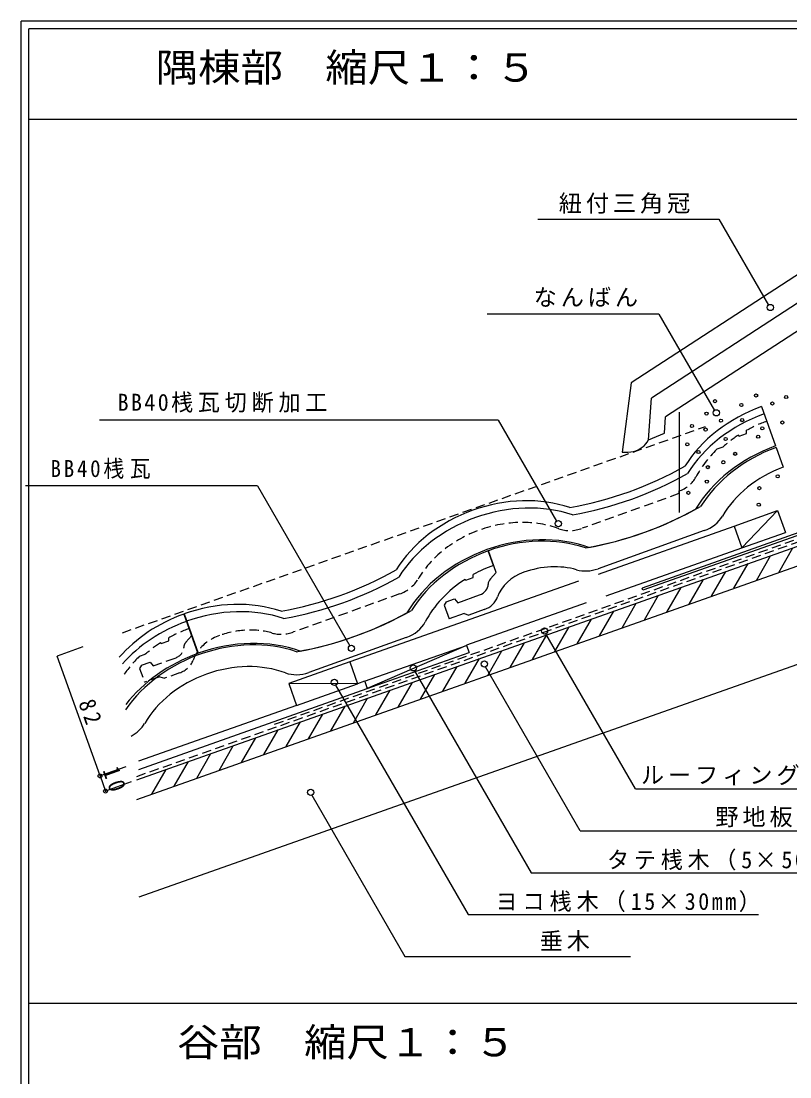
# Model space of a CAD drawing. Units: millimetres, scale not verified. Extents: x -1610 to 380, y -1195 to 1589.
# Drawn here: x -1610 to -1112, y -529 to 155 of the extents above; entities that cross this region are included whole.
import ezdxf
from ezdxf.enums import TextEntityAlignment as Align

# ---------------------------------------------------------------- set-up
doc = ezdxf.new("R2010")
doc.units = ezdxf.units.MM
doc.header["$LTSCALE"] = 5
doc.header["$PDMODE"] = 32
doc.header["$PDSIZE"] = 2.5
doc.linetypes.add('DASHED1', pattern=[1.8, 1.2, -0.6])
for name, color, linetype in [('4-0', 7, 'Continuous'), ('4-1', 4, 'Continuous'), ('4-2', 7, 'DASHED1'), ('4-3', 6, 'Continuous'), ('4-4', 6, 'DASHED1'), ('4-5', 2, 'Continuous'), ('4-6', 3, 'Continuous'), ('4-7', 7, 'Continuous'), ('4-B', 2, 'Continuous')]:
    doc.layers.add(name, color=color, linetype=linetype)
doc.styles.add('ＭＳ ゴシック', font='')
doc.styles.get('ＭＳ ゴシック').set_extended_font_data('MS Gothic')

msp = doc.modelspace()

# ---------------------------------------------------------------- linework, layer by layer
at = {"layer": '4-0'}
for p, q in [((379.758, 154.63), (-1610.242, 154.63)), ((-1610.242, -1195.369), (-1610.242, 154.63)), ((-1196.957, -35.215), (-1308.307, -35.215)), ((-1196.957, -35.215), (-1160.988, -97.514)), ((-1301.006, -103.877), (-1559.48, -103.877)), ((-1301.006, -103.877), (-1263.226, -169.313)), ((-1457.035, -146.299), (-1607.361, -146.299)), ((-1457.035, -146.299), (-1397.216, -249.911)), ((-1086.567, -169.667), (-1207.851, -212.55)), ((-1085.704, -170.954), (-1207.351, -213.964)), ((-1236.118, -203.518), (-1148.253, -172.453)), ((-1231.117, -217.66), (-1143.253, -186.594)), ((-1119.277, -202.509), (-1110.044, -186.519)), ((-1148.291, -212.764), (-1139.059, -196.774)), ((-1133.784, -207.636), (-1124.552, -191.646)), ((-1162.798, -217.89), (-1153.567, -201.901)), ((-1249.062, -208.096), (-1397.155, -260.455)), ((-1177.306, -223.018), (-1168.074, -207.028)), ((-1207.351, -213.964), (-1207.851, -212.55)), ((-1206.32, -233.272), (-1197.088, -217.283)), ((-1191.813, -228.145), (-1182.582, -212.155)), ((-1244.062, -222.237), (-1321.645, -249.668)), ((-1220.828, -238.399), (-1211.596, -222.409)), ((-1235.335, -243.527), (-1226.103, -227.537)), ((-1264.349, -253.781), (-1255.118, -237.791)), ((-1249.842, -248.654), (-1240.61, -232.664)), ((-1278.857, -258.908), (-1269.625, -242.918)), ((-1212.2, -342.698), (-1270.211, -242.218)), ((-1570.246, -250.728), (-1586.921, -256.712)), ((-1293.364, -264.035), (-1284.133, -248.045)), ((-1559.078, -334.293), (-1586.921, -256.712)), ((-1322.379, -274.29), (-1313.147, -258.3)), ((-1307.871, -269.163), (-1298.639, -253.173)), ((-1336.886, -279.417), (-1327.655, -263.427)), ((-1247.927, -369.842), (-1309.255, -263.619)), ((-1387.642, -273.002), (-1392.155, -274.597)), ((-1351.393, -284.544), (-1342.162, -268.554)), ((-1533.97, -330.042), (-1385.975, -277.716)), ((-1406.47, -275.457), (-1320.634, -424.131)), ((-1380.408, -294.799), (-1371.176, -278.809)), ((-1365.901, -289.672), (-1356.669, -273.681)), ((-1394.915, -299.926), (-1385.684, -283.936)), ((-1431.752, -288.598), (-1534.171, -324.809)), ((-1409.422, -305.053), (-1400.19, -289.063)), ((-1438.437, -315.307), (-1429.206, -299.317)), ((-1423.93, -310.18), (-1414.698, -294.19)), ((-1452.944, -320.435), (-1443.712, -304.445)), ((-1447.372, -305.738), (-1447.373, -305.738)), ((-1467.451, -325.562), (-1458.22, -309.572)), ((-1496.467, -335.816), (-1487.235, -319.826)), ((-1481.959, -330.689), (-1472.727, -314.699)), ((-1510.974, -340.943), (-1501.742, -324.953)), ((-1542.403, -328.309), (-1559.078, -334.293)), ((-1542.403, -328.309), (-1559.078, -334.293)), ((-1559.078, -334.293), (-1555.564, -344.086)), ((-1525.481, -346.07), (-1516.249, -330.08)), ((-1538.888, -338.102), (-1555.564, -344.086)), ((-1212.2, -342.698), (-930.789, -342.698)), ((-1247.927, -369.842), (-1026.046, -369.842)), ((-1320.634, -424.131), (-1132.438, -424.131))]:
    msp.add_line(p, q, dxfattribs=at)
at = {"layer": '4-0', "color": 2}
for p in [(374.758, 149.63), (-1605.242, -1190.369)]:
    msp.add_line(p, (-1605.242, 149.63), dxfattribs=at)
at = {"layer": '4-0', "color": 4}
for p, q in [((374.758, 90.912), (-1605.242, 90.912)), ((374.758, -481.689), (-1605.242, -481.689))]:
    msp.add_line(p, q, dxfattribs=at)
at = {"layer": '4-0'}
for points in [[(-1275.397, 26.251), (-1158.035, 26.251), (-1125.967, -29.292)], [(-1355.332, -266.141), (-1279.789, -396.987), (-1063.16, -396.987)], [(-1421.809, -346.778), (-1361.478, -451.275), (-1215.325, -451.275)]]:
    msp.add_lwpolyline(points, dxfattribs=at)
for centre in [(-1124.737, -30.869), (-1159.759, -99.092), (-1262.069, -170.833), (-1270.978, -240.371), (-1396.161, -251.611), (-1310.021, -261.771), (-1356.098, -264.294), (-1407.237, -273.609), (-1422.575, -344.931)]:
    msp.add_circle(centre, 2, dxfattribs=at)
at = {"layer": '4-1'}
for p, q in [((-1130.436, -95.085), (-1121.293, -120.566)), ((-1183.819, -98.743), (-1183.819, -163.667)), ((-1148.253, -172.453), (-1119.969, -162.452)), ((-1119.969, -162.452), (-1143.253, -186.594)), ((-1119.969, -162.452), (-1114.969, -176.594)), ((-1148.253, -172.453), (-1143.253, -186.594)), ((-1143.253, -186.594), (-1114.969, -176.594)), ((-1535.202, -336.778), (-1085.704, -177.917)), ((-1535.202, -349.506), (-1085.704, -190.644)), ((-1504.86, -229.443), (-1495.716, -254.924)), ((-1504.67, -229.375), (-1495.527, -254.855)), ((-1387.642, -273.002), (-1321.601, -249.794)), ((-1321.601, -249.794), (-1385.975, -277.716)), ((-1321.601, -249.794), (-1319.979, -254.382)), ((-1533.807, -412.65), (-1085.704, -254.281)), ((-1385.975, -277.716), (-1319.979, -254.382)), ((-1397.155, -260.455), (-1436.753, -274.456)), ((-1387.597, -273.128), (-1385.975, -277.716)), ((-1431.752, -288.598), (-1392.155, -274.597))]:
    msp.add_line(p, q, dxfattribs=at)
for points in [[(-1104.554, -7.873), (-1214.967, -79.642), (-1220.716, -124.642)], [(-1397.155, -260.455), (-1392.155, -274.597), (-1436.753, -274.456), (-1431.752, -288.598)]]:
    msp.add_lwpolyline(points, dxfattribs=at)
for centre in [(-1133.944, -87.869), (-1114.472, -88.844), (-1160.563, -91.545), (-1143.471, -94.059), (-1123.363, -93.053), (-1166.092, -99.589), (-1175.503, -107.634), (-1166.692, -109.932), (-1156.732, -104.186), (-1142.942, -103.803), (-1129.918, -109.166), (-1116.894, -105.335), (-1153.668, -116.061), (-1132.6, -114.529), (-1178.567, -119.509), (-1171.289, -124.488), (-1147.539, -125.638), (-1165.209, -134.252), (-1155.18, -131.091), (-1165.904, -143.632), (-1119.959, -140.194), (-1177.801, -150.92), (-1131.833, -147.855), (-1132.217, -158.581)]:
    msp.add_circle(centre, 1.018, dxfattribs=at)
for centre, radius, start, end in [((-1216.84, -109.633), 14.879, 283.71675, 331.89326), ((-1219.767, -87.662), 36.992, 268.53052, 280.05005)]:
    msp.add_arc(centre, radius, start, end, dxfattribs=at)
for centre, major_axis, start_param, end_param in [((-1108.762, -155.487), (-78.263, -28.084), 4.7123887, 5.5143909), ((-1108.573, -155.419), (-78.263, -28.084), 4.7121751, 4.7123887), ((-1107.069, -160.206), (-78.263, -28.084), 4.7123887, 5.5143909), ((-1106.88, -160.137), (-78.263, -28.084), 4.7121751, 4.7123887), ((-1098.941, -182.855), (-80.709, -28.961), 4.7123887, 5.5327033), ((-1263.665, -18.109), (-171.2, -61.433), 1.3511774, 1.7904139), ((-1261.972, -22.828), (-171.2, -61.433), 1.3511774, 1.7904139), ((-1295.879, -222.631), (-78.263, -28.084), 3.9103844, 5.5143922), ((-1294.186, -227.35), (-78.263, -28.084), 3.9103852, 5.5143909), ((-1254.183, -44.533), (-171.2, -61.433), 1.3677593, 1.7738328), ((-1286.058, -250), (-80.709, -28.961), 3.8920725, 5.5327041), ((-1450.782, -85.254), (-171.2, -61.433), 1.3511774, 1.7904134), ((-1449.089, -89.973), (-171.2, -61.433), 1.3511774, 1.7904139), ((-1482.996, -289.777), (-78.263, -28.084), 3.9103852, 4.7123887), ((-1483.185, -289.845), (-78.263, -28.084), 4.7123887, 5.3391054), ((-1481.303, -294.495), (-78.263, -28.084), 3.9103852, 4.7123887), ((-1441.3, -111.677), (-171.2, -61.433), 1.3677599, 1.7738315), ((-1481.492, -294.564), (-78.263, -28.084), 4.7123887, 5.3323023), ((-1473.175, -317.145), (-80.709, -28.961), 3.8920722, 4.7123887), ((-1473.364, -317.214), (-80.709, -28.961), 4.7123887, 5.4086253)]:
    msp.add_ellipse(centre, major_axis=major_axis, ratio=0.7717, start_param=start_param, end_param=end_param, dxfattribs=at)
at = {"layer": '4-2'}
for p, q in [((-1544.554, -241.507), (-1166.799, -107.942)), ((-1144.99, -114.157), (-1145.439, -113.6)), ((-1144.99, -114.157), (-1140.098, -112.401)), ((-1140.098, -112.401), (-1140.119, -110.419)), ((-1155.546, -121.285), (-1159.33, -122.643)), ((-1184.003, -149.851), (-1183.986, -151.443)), ((-1183.986, -151.443), (-1246.554, -173.895)), ((-1364.937, -216.375), (-1433.672, -241.04)), ((-1514.522, -246.759), (-1514.542, -244.777)), ((-1499.636, -243.405), (-1503.41, -247.614)), ((-1519.413, -248.514), (-1519.863, -247.958)), ((-1519.413, -248.514), (-1514.522, -246.759)), ((-1529.97, -255.643), (-1533.754, -257.001)), ((-1524.618, -263.022), (-1510.441, -257.935)), ((-1532.122, -262.519), (-1533.448, -264.592)), ((-1533.448, -264.592), (-1530.231, -273.559)), ((-1532.122, -262.519), (-1526.617, -260.544)), ((-1526.617, -260.544), (-1524.618, -263.022)), ((-1520.446, -270.048), (-1530.231, -273.559)), ((-1520.446, -270.048), (-1517.323, -271.057)), ((-1507.538, -267.546), (-1517.323, -271.057))]:
    msp.add_line(p, q, dxfattribs=at)
for centre, major_axis, start_param, end_param in [((-1108.762, -155.487), (-66.034, -23.696), 4.7123887, 4.9175182), ((-1108.762, -155.487), (-66.034, -23.696), 5.0070097, 5.1937154), ((-1108.762, -155.487), (-67.869, -24.354), 5.2431503, 5.5891671), ((-1188.575, -137.11), (-16.509, -5.924), 1.5707961, 2.4475747), ((-1295.879, -222.631), (-61.754, -22.16), 3.8809405, 5.5438319), ((-1251.634, -159.738), (-18.343, -6.582), 0.739351, 1.5707961), ((-1370.017, -202.218), (-18.343, -6.582), 1.5707961, 2.4022403), ((-1483.185, -289.845), (-66.034, -23.696), 4.7123887, 4.9175182), ((-1469.259, -278.047), (-44.942, -16.127), 3.9559796, 4.7123887), ((-1475.162, -261.597), (-23.627, -8.478), 4.7123887, 5.450413), ((-1438.752, -226.883), (-18.343, -6.582), 0.817555, 1.5707961), ((-1483.185, -289.845), (-66.034, -23.696), 5.0070097, 5.1937154), ((-1512.473, -252.272), (-7.337, -2.633), 1.5707961, 2.886461), ((-1498.515, -250.221), (-6.114, -2.194), 5.3232537, 6.0280537), ((-1483.185, -289.845), (-67.869, -24.354), 5.2431503, 5.4825786), ((-1510.925, -258.108), (-12.229, -4.388), 1.5707961, 2.5917724), ((-1475.162, -261.597), (-23.627, -8.478), 5.450413, 5.7333648)]:
    msp.add_ellipse(centre, major_axis=major_axis, ratio=0.7717, start_param=start_param, end_param=end_param, dxfattribs=at)
at = {"layer": '4-3'}
for p, q in [((-1120.954, -121.509), (-1116.382, -134.251)), ((-1167.644, -175.403), (-1236.38, -200.068)), ((-1304.181, -197.908), (-1307.567, -188.471)), ((-1302.344, -202.432), (-1307.378, -188.403)), ((-1317.229, -205.786), (-1317.25, -203.804)), ((-1302.344, -202.432), (-1306.119, -206.642)), ((-1322.121, -207.542), (-1322.571, -206.986)), ((-1322.121, -207.542), (-1317.229, -205.786)), ((-1334.829, -221.546), (-1329.326, -219.572)), ((-1323.155, -229.075), (-1332.938, -232.586)), ((-1323.155, -229.075), (-1320.031, -230.086)), ((-1310.247, -226.575), (-1320.031, -230.086)), ((-1360.626, -244.653), (-1423.687, -267.282))]:
    msp.add_line(p, q, dxfattribs=at)
for points in [[(-1329.326, -219.572), (-1327.326, -222.05), (-1313.148, -216.963)], [(-1334.829, -221.546), (-1336.155, -223.621), (-1332.938, -232.586)]]:
    msp.add_lwpolyline(points, dxfattribs=at)
for centre, major_axis, start_param, end_param in [((-1098.586, -181.66), (-78.263, -28.084), 4.7212538, 5.5143909), ((-1098.586, -181.66), (-61.754, -22.16), 4.7236246, 5.5438265), ((-1253.489, -44.282), (-171.2, -61.433), 1.3511774, 1.7904139), ((-1172.724, -161.246), (-18.343, -6.582), 1.5707961, 2.4022403), ((-1285.703, -248.805), (-78.263, -28.084), 3.9103852, 4.7123887), ((-1285.892, -248.873), (-78.263, -28.084), 4.7123887, 5.5143909), ((-1285.892, -248.873), (-66.034, -23.696), 4.7123887, 4.9175182), ((-1271.966, -237.075), (-44.942, -16.127), 3.9591543, 4.7123887), ((-1277.869, -220.625), (-23.627, -8.478), 4.7123887, 5.7333648), ((-1241.46, -185.911), (-18.343, -6.582), 0.817555, 1.5707961), ((-1285.892, -248.873), (-66.034, -23.696), 5.0070097, 5.5891509), ((-1315.18, -211.3), (-7.337, -2.633), 1.5707961, 2.886461), ((-1301.223, -209.249), (-6.114, -2.194), 5.3232537, 6.0280537), ((-1313.633, -217.137), (-12.229, -4.388), 1.5707961, 2.5917724), ((-1440.795, -111.494), (-171.2, -61.433), 1.3511774, 1.7904139), ((-1365.706, -230.495), (-18.343, -6.582), 1.5707961, 2.4475747), ((-1473.01, -316.018), (-78.263, -28.084), 3.9103852, 5.4711795), ((-1473.01, -316.018), (-61.754, -22.16), 3.8809602, 5.5438265), ((-1428.767, -253.124), (-18.343, -6.582), 0.739351, 1.5707961), ((-1547.147, -295.604), (-18.343, -6.582), 1.7430933, 2.4022403)]:
    msp.add_ellipse(centre, major_axis=major_axis, ratio=0.7717, start_param=start_param, end_param=end_param, dxfattribs=at)
at = {"layer": '4-4'}
for p, q in [((-1535.202, -334.576), (-1085.704, -175.266)), ((-1445.945, -300.82), (-1085.704, -173.144))]:
    msp.add_line(p, q, dxfattribs=at)
at = {"layer": '4-6'}
for p, q in [((-1102.072, -24.872), (-1201.716, -89.641)), ((-1095.139, -38.258), (-1192.574, -101.589)), ((-1203.716, -116.642), (-1201.716, -89.641)), ((-1193.369, -112.329), (-1192.574, -101.589)), ((-1203.716, -116.642), (-1193.369, -112.329))]:
    msp.add_line(p, q, dxfattribs=at)
at = {"layer": '4-7'}
for p in [(-1559.078, -334.293), (-1555.564, -344.086)]:
    msp.add_point(p, dxfattribs=at)

# ---------------------------------------------------------------- texts
at = {"layer": '4-5', "char_height": 11, "attachment_point": 7, "style": 'ＭＳ ゴシック'}
for s, insert in [('\\T1.17;紐付三角冠', (-1261.816, 29.906)), ('\\T1.17;なんばん', (-1278.073, -30.48)), ('\\T1.22;\\W0.95;BB40桟瓦切断加工', (-1547.724, -99.089)), ('\\T1.27;\\W0.9;BB40桟瓦', (-1591.148, -141.866)), ('\\T1.17;ルーフィング', (-1208.578, -340.352)), ('\\T1.17;野地板ｔ＝１２', (-1160.324, -367.519)), ('\\T1.22;\\W0.95;タテ桟木（5×50mm）', (-1230.505, -395.527)), ('\\T1.23;\\W0.95;ヨコ桟木（15×30mm）', (-1302.822, -422.475)), ('\\T1.17;垂木', (-1274.174, -447.863))]:
    msp.add_mtext(s, dxfattribs=dict(at, insert=insert))
at = {"layer": '4-5', "char_height": 11, "attachment_point": 7, "rotation": 289.742, "style": 'ＭＳ ゴシック'}
for s, insert in [('\\T1.36;\\W0.9;82', (-1573.391, -287.011)), ('\\T1.36;\\W0.9;10', (-1557.713, -330.698))]:
    msp.add_mtext(s, dxfattribs=dict(at, insert=insert))
at = {"layer": '4-B', "style": 'ＭＳ ゴシック', "width": 1.1}
for s, p in [('隅棟部  縮尺１：５', (-1523.039, 109.914)), ('谷部  縮尺１：５', (-1509.289, -521.406))]:
    msp.add_text(s, height=18.33, dxfattribs=at).set_placement(p, align=Align.BOTTOM_LEFT)

doc.saveas('drawing.dxf')
